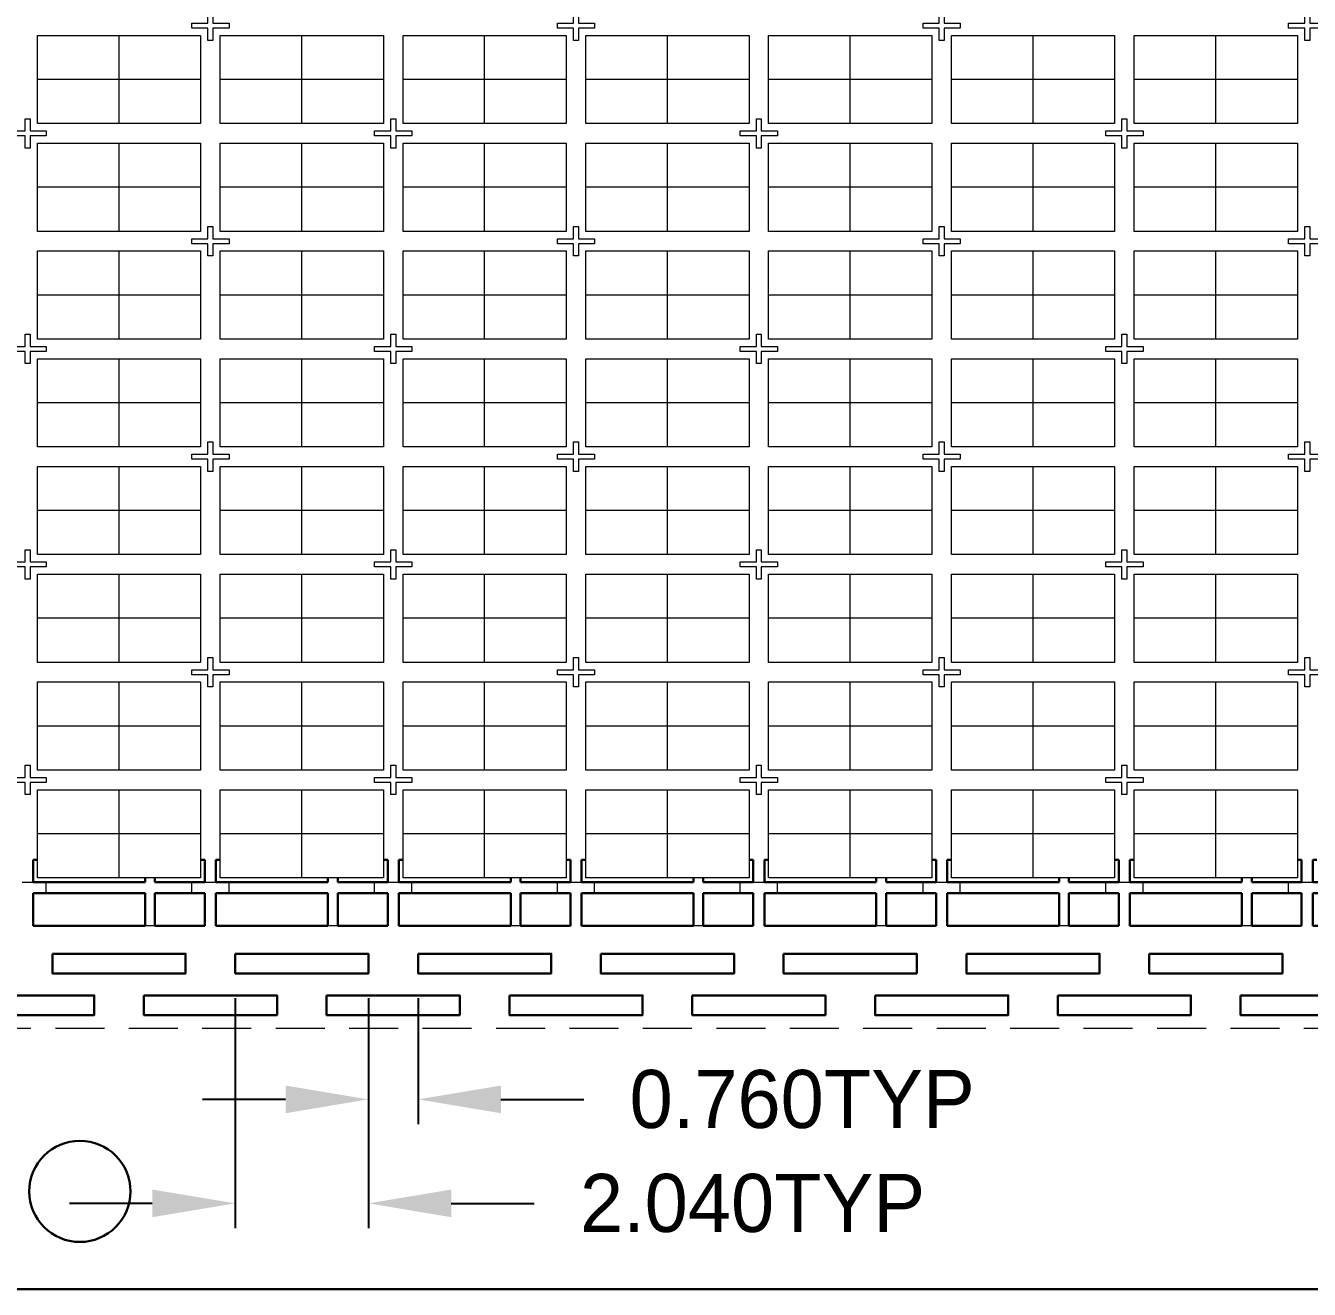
# Model space of a CAD drawing. Extents: x -109 to 32, y -47 to 43.
# Drawn here: x -70.05 to -50.39, y -42.54 to -23.19 of the extents above; entities that cross this region are included whole.
import ezdxf

# ---------------------------------------------------------------- set-up
doc = ezdxf.new("R2010")
doc.units = 0
doc.header["$LTSCALE"] = 3
doc.header["$MEASUREMENT"] = 0
for name, pattern in [('CENTER', [2, 1.25, -0.25, 0.25, -0.25]), ('HIDDEN', [0.375, 0.25, -0.125]), ('PHANTOM', [2.5, 1.25, -0.25, 0.25, -0.25, 0.25, -0.25])]:
    doc.linetypes.add(name, pattern=pattern)
for name, color, linetype, lineweight in [('CLIN', 1, 'CENTER', 15), ('DIM', 4, 'Continuous', 13), ('FULL METAL', 33, 'HIDDEN', 15), ('HIDN', 6, 'HIDDEN', 15), ('OBJ', 3, 'Continuous', 30), ('OBJ1', 7, 'Continuous', 30), ('OBJ3', 40, 'Continuous', 30), ('OBJ4', 7, 'Continuous', 30), ('PHANTOM', 5, 'PHANTOM', 15), ('SAW2', 3, 'HIDDEN', 13), ('TEXT', 2, 'Continuous', 20)]:
    doc.layers.add(name, color=color, linetype=linetype, lineweight=lineweight)
doc.dimstyles.new('3DEC X 2', dxfattribs={"dimtxt": 0.889, "dimasz": 1.27, "dimexe": 0.381, "dimexo": 0.381, "dimgap": 0.381, "dimtad": 0, "dimdec": 3, "dimzin": 0, "dimdsep": 46, "dimtxsty": 'Standard', "dimcen": 0, "dimadec": 0, "dimazin": 0, "dimtfac": 1, "dimtdec": 3, "dimtofl": 0, "dimtmove": 0, "dimatfit": 3, "dimfxl": 1, "dimtolj": 1, "dimtzin": 0, "dimarcsym": 0})

# ---------------------------------------------------------------- blocks, each defined once
blk = doc.blocks.new('*U1')
at = {"layer": 'OBJ1', "color": 0}
blk.add_lwpolyline([(-1.02, 0.15), (1.02, 0.15), (1.02, -0.15), (-1.02, -0.15)], close=True, dxfattribs=at)
blk = doc.blocks.new('*U0')
at = {"layer": 'OBJ1'}
for p in [(22.4, 0), (25.2, 0), (28, 0), (30.8, 0), (33.6, 0), (36.4, 0), (39.2, 0), (42, 0)]:
    blk.add_blockref('*U1', p, dxfattribs=at)
blk = doc.blocks.new('*U4')
at = {"layer": 'OBJ3'}
for p, q in [((-1.23, -0.005), (-1.23, -0.505)), ((-1.23, -0.005), (0.485, -0.005)), ((0.485, -0.005), (0.485, -0.505)), ((0.635, -0.005), (1.4, -0.005)), ((0.635, -0.005), (0.635, -0.505)), ((1.4, -0.005), (1.4, -0.505)), ((-1.23, -0.505), (0.485, -0.505)), ((0.635, -0.505), (1.4, -0.505))]:
    blk.add_line(p, q, dxfattribs=at)
at = {"layer": 'OBJ4'}
for p, q in [((-1.23, 0.165), (-1.23, 0.505)), ((-1.165, 0.505), (-1.23, 0.505)), ((1.335, 0.505), (1.4, 0.505)), ((1.4, 0.505), (1.4, 0.165)), ((0.485, 0.23), (0.485, 0.165)), ((0.635, 0.23), (0.635, 0.165)), ((-0.365, 0.165), (-1.23, 0.165)), ((0.485, 0.165), (-1.23, 0.165)), ((1.4, 0.165), (0.635, 0.165))]:
    blk.add_line(p, q, dxfattribs=at)
at = {"layer": 'SAW2'}
for p, q in [((-1.4, 0.165), (-1.23, 0.165)), ((-1.03, -0.005), (-1.03, 0.165)), ((1.2, -0.005), (1.2, 0.165)), ((0.635, -0.505), (0.485, -0.505))]:
    blk.add_line(p, q, dxfattribs=at)
blk = doc.blocks.new('*U5')
at = {"layer": 'DIM'}
for p in [(22.4, 0), (25.2, 0), (28, 0), (30.8, 0), (33.6, 0), (36.4, 0), (39.2, 0), (42, 0)]:
    blk.add_blockref('*U4', p, dxfattribs=at)
blk = doc.blocks.new('*U12')
at = {"layer": 'FULL METAL'}
blk.add_lwpolyline([(-0.038, 0.038), (-0.038, 0.225), (0.038, 0.225), (0.038, 0.038), (0.285, 0.038), (0.285, -0.038), (0.038, -0.038), (0.038, -0.225), (-0.038, -0.225), (-0.038, -0.038), (-0.285, -0.038), (-0.285, 0.038)], close=True, dxfattribs=at)
blk = doc.blocks.new('*U13')
at = {"layer": 'CLIN'}
for p in [(22.4, 9.9), (28, 9.9), (33.6, 9.9), (39.2, 9.9), (22.4, 6.6), (28, 6.6), (33.6, 6.6), (39.2, 6.6), (22.4, 3.3), (28, 3.3), (33.6, 3.3), (39.2, 3.3), (22.4, 0), (28, 0), (33.6, 0), (39.2, 0)]:
    blk.add_blockref('*U12', p, dxfattribs=at)
blk = doc.blocks.new('*U14')
at = {"layer": 'FULL METAL'}
blk.add_lwpolyline([(-0.038, 0.038), (-0.038, 0.225), (0.038, 0.225), (0.038, 0.038), (0.285, 0.038), (0.285, -0.038), (0.038, -0.038), (0.038, -0.225), (-0.038, -0.225), (-0.038, -0.038), (-0.285, -0.038), (-0.285, 0.038)], close=True, dxfattribs=at)
blk = doc.blocks.new('*U15')
at = {"layer": 'CLIN'}
for p in [(22.4, 9.9), (28, 9.9), (33.6, 9.9), (39.2, 9.9), (22.4, 6.6), (28, 6.6), (33.6, 6.6), (39.2, 6.6), (22.4, 3.3), (28, 3.3), (33.6, 3.3), (39.2, 3.3), (22.4, 0), (28, 0), (33.6, 0), (39.2, 0)]:
    blk.add_blockref('*U14', p, dxfattribs=at)
blk = doc.blocks.new('*D28')
at = {"layer": 'Defpoints', "color": 0, "transparency": 16777216}
for p in [(201.34, -130.882), (203.38, -130.882), (203.38, -134.403)]:
    blk.add_point(p, dxfattribs=at)
at = {"layer": 'DIM', "color": 0, "lineweight": -2, "transparency": 16777216}
for p, q in [((201.34, -131.263), (201.34, -134.784)), ((203.38, -131.263), (203.38, -134.784)), ((200.07, -134.403), (198.8, -134.403)), ((204.65, -134.403), (205.92, -134.403))]:
    blk.add_line(p, q, dxfattribs=at)
at = {"layer": 'DIM', "color": 0, "transparency": 16777216}
for points in [[(200.07, -134.615), (200.07, -134.192), (201.34, -134.403)], [(204.65, -134.192), (204.65, -134.615), (203.38, -134.403)]]:
    blk.add_solid(points, dxfattribs=at)
at = {"layer": 'DIM', "color": 0, "transparency": 16777216, "insert": (209.264, -134.403), "char_height": 0.889, "attachment_point": 5}
blk.add_mtext('\\A1;\\A1;2.040TYP', dxfattribs=at)
blk = doc.blocks.new('*D29')
at = {"layer": 'Defpoints', "color": 0, "transparency": 16777216}
for p in [(203.38, -130.882), (204.14, -130.882), (204.14, -132.811)]:
    blk.add_point(p, dxfattribs=at)
at = {"layer": 'DIM', "color": 0, "lineweight": -2, "transparency": 16777216}
for p, q in [((203.38, -131.263), (203.38, -133.192)), ((204.14, -131.263), (204.14, -133.192)), ((202.11, -132.811), (200.84, -132.811)), ((205.41, -132.811), (206.68, -132.811))]:
    blk.add_line(p, q, dxfattribs=at)
at = {"layer": 'DIM', "color": 0, "transparency": 16777216}
for points in [[(202.11, -133.023), (202.11, -132.599), (203.38, -132.811)], [(205.41, -132.599), (205.41, -133.023), (204.14, -132.811)]]:
    blk.add_solid(points, dxfattribs=at)
at = {"layer": 'DIM', "color": 0, "transparency": 16777216, "insert": (210.024, -132.811), "char_height": 0.889, "attachment_point": 5}
blk.add_mtext('\\A1;\\A1;0.760TYP', dxfattribs=at)

msp = doc.modelspace()

# ---------------------------------------------------------------- linework, layer by layer
at = {"layer": 'CLIN'}
for p, q in [((-68.6232, -24.6948), (-68.6232, -23.3448)), ((-68.6232, -24.6948), (-68.6232, -23.3448)), ((-65.8232, -24.6948), (-65.8232, -23.3448)), ((-65.8232, -24.6948), (-65.8232, -23.3448)), ((-63.0232, -24.6948), (-63.0232, -23.3448)), ((-63.0232, -24.6948), (-63.0232, -23.3448)), ((-60.2232, -24.6948), (-60.2232, -23.3448)), ((-60.2232, -24.6948), (-60.2232, -23.3448)), ((-57.4232, -24.6948), (-57.4232, -23.3448)), ((-57.4232, -24.6948), (-57.4232, -23.3448)), ((-54.6232, -24.6948), (-54.6232, -23.3448)), ((-54.6232, -24.6948), (-54.6232, -23.3448)), ((-51.8232, -24.6948), (-51.8232, -23.3448)), ((-51.8232, -24.6948), (-51.8232, -23.3448)), ((-67.3732, -24.0198), (-69.8732, -24.0198)), ((-67.3732, -24.0198), (-69.8732, -24.0198)), ((-64.5732, -24.0198), (-67.0732, -24.0198)), ((-64.5732, -24.0198), (-67.0732, -24.0198)), ((-61.7732, -24.0198), (-64.2732, -24.0198)), ((-61.7732, -24.0198), (-64.2732, -24.0198)), ((-58.9732, -24.0198), (-61.4732, -24.0198)), ((-58.9732, -24.0198), (-61.4732, -24.0198)), ((-56.1732, -24.0198), (-58.6732, -24.0198)), ((-56.1732, -24.0198), (-58.6732, -24.0198)), ((-53.3732, -24.0198), (-55.8732, -24.0198)), ((-53.3732, -24.0198), (-55.8732, -24.0198)), ((-50.5732, -24.0198), (-53.0732, -24.0198)), ((-50.5732, -24.0198), (-53.0732, -24.0198)), ((-68.6232, -26.3448), (-68.6232, -24.9948)), ((-68.6232, -26.3448), (-68.6232, -24.9948)), ((-65.8232, -26.3448), (-65.8232, -24.9948)), ((-65.8232, -26.3448), (-65.8232, -24.9948)), ((-63.0232, -26.3448), (-63.0232, -24.9948)), ((-63.0232, -26.3448), (-63.0232, -24.9948)), ((-60.2232, -26.3448), (-60.2232, -24.9948)), ((-60.2232, -26.3448), (-60.2232, -24.9948)), ((-57.4232, -26.3448), (-57.4232, -24.9948)), ((-57.4232, -26.3448), (-57.4232, -24.9948)), ((-54.6232, -26.3448), (-54.6232, -24.9948)), ((-54.6232, -26.3448), (-54.6232, -24.9948)), ((-51.8232, -26.3448), (-51.8232, -24.9948)), ((-51.8232, -26.3448), (-51.8232, -24.9948)), ((-67.3732, -25.6698), (-69.8732, -25.6698)), ((-67.3732, -25.6698), (-69.8732, -25.6698)), ((-64.5732, -25.6698), (-67.0732, -25.6698)), ((-64.5732, -25.6698), (-67.0732, -25.6698)), ((-61.7732, -25.6698), (-64.2732, -25.6698)), ((-61.7732, -25.6698), (-64.2732, -25.6698)), ((-58.9732, -25.6698), (-61.4732, -25.6698)), ((-58.9732, -25.6698), (-61.4732, -25.6698)), ((-56.1732, -25.6698), (-58.6732, -25.6698)), ((-56.1732, -25.6698), (-58.6732, -25.6698)), ((-53.3732, -25.6698), (-55.8732, -25.6698)), ((-53.3732, -25.6698), (-55.8732, -25.6698)), ((-50.5732, -25.6698), (-53.0732, -25.6698)), ((-50.5732, -25.6698), (-53.0732, -25.6698)), ((-68.6232, -27.9948), (-68.6232, -26.6448)), ((-68.6232, -27.9948), (-68.6232, -26.6448)), ((-65.8232, -27.9948), (-65.8232, -26.6448)), ((-65.8232, -27.9948), (-65.8232, -26.6448)), ((-63.0232, -27.9948), (-63.0232, -26.6448)), ((-63.0232, -27.9948), (-63.0232, -26.6448)), ((-60.2232, -27.9948), (-60.2232, -26.6448)), ((-60.2232, -27.9948), (-60.2232, -26.6448)), ((-57.4232, -27.9948), (-57.4232, -26.6448)), ((-57.4232, -27.9948), (-57.4232, -26.6448)), ((-54.6232, -27.9948), (-54.6232, -26.6448)), ((-54.6232, -27.9948), (-54.6232, -26.6448)), ((-51.8232, -27.9948), (-51.8232, -26.6448)), ((-51.8232, -27.9948), (-51.8232, -26.6448)), ((-67.3732, -27.3198), (-69.8732, -27.3198)), ((-67.3732, -27.3198), (-69.8732, -27.3198)), ((-64.5732, -27.3198), (-67.0732, -27.3198)), ((-64.5732, -27.3198), (-67.0732, -27.3198)), ((-61.7732, -27.3198), (-64.2732, -27.3198)), ((-61.7732, -27.3198), (-64.2732, -27.3198)), ((-58.9732, -27.3198), (-61.4732, -27.3198)), ((-58.9732, -27.3198), (-61.4732, -27.3198)), ((-56.1732, -27.3198), (-58.6732, -27.3198)), ((-56.1732, -27.3198), (-58.6732, -27.3198)), ((-53.3732, -27.3198), (-55.8732, -27.3198)), ((-53.3732, -27.3198), (-55.8732, -27.3198)), ((-50.5732, -27.3198), (-53.0732, -27.3198)), ((-50.5732, -27.3198), (-53.0732, -27.3198)), ((-68.6232, -29.6448), (-68.6232, -28.2948)), ((-68.6232, -29.6448), (-68.6232, -28.2948)), ((-65.8232, -29.6448), (-65.8232, -28.2948)), ((-65.8232, -29.6448), (-65.8232, -28.2948)), ((-63.0232, -29.6448), (-63.0232, -28.2948)), ((-63.0232, -29.6448), (-63.0232, -28.2948)), ((-60.2232, -29.6448), (-60.2232, -28.2948)), ((-60.2232, -29.6448), (-60.2232, -28.2948)), ((-57.4232, -29.6448), (-57.4232, -28.2948)), ((-57.4232, -29.6448), (-57.4232, -28.2948)), ((-54.6232, -29.6448), (-54.6232, -28.2948)), ((-54.6232, -29.6448), (-54.6232, -28.2948)), ((-51.8232, -29.6448), (-51.8232, -28.2948)), ((-51.8232, -29.6448), (-51.8232, -28.2948)), ((-67.3732, -28.9698), (-69.8732, -28.9698)), ((-67.3732, -28.9698), (-69.8732, -28.9698)), ((-64.5732, -28.9698), (-67.0732, -28.9698)), ((-64.5732, -28.9698), (-67.0732, -28.9698)), ((-61.7732, -28.9698), (-64.2732, -28.9698)), ((-61.7732, -28.9698), (-64.2732, -28.9698)), ((-58.9732, -28.9698), (-61.4732, -28.9698)), ((-58.9732, -28.9698), (-61.4732, -28.9698)), ((-56.1732, -28.9698), (-58.6732, -28.9698)), ((-56.1732, -28.9698), (-58.6732, -28.9698)), ((-53.3732, -28.9698), (-55.8732, -28.9698)), ((-53.3732, -28.9698), (-55.8732, -28.9698)), ((-50.5732, -28.9698), (-53.0732, -28.9698)), ((-50.5732, -28.9698), (-53.0732, -28.9698)), ((-68.6232, -31.2948), (-68.6232, -29.9448)), ((-68.6232, -31.2948), (-68.6232, -29.9448)), ((-65.8232, -31.2948), (-65.8232, -29.9448)), ((-65.8232, -31.2948), (-65.8232, -29.9448)), ((-63.0232, -31.2948), (-63.0232, -29.9448)), ((-63.0232, -31.2948), (-63.0232, -29.9448)), ((-60.2232, -31.2948), (-60.2232, -29.9448)), ((-60.2232, -31.2948), (-60.2232, -29.9448)), ((-57.4232, -31.2948), (-57.4232, -29.9448)), ((-57.4232, -31.2948), (-57.4232, -29.9448)), ((-54.6232, -31.2948), (-54.6232, -29.9448)), ((-54.6232, -31.2948), (-54.6232, -29.9448)), ((-51.8232, -31.2948), (-51.8232, -29.9448)), ((-51.8232, -31.2948), (-51.8232, -29.9448)), ((-67.3732, -30.6198), (-69.8732, -30.6198)), ((-67.3732, -30.6198), (-69.8732, -30.6198)), ((-64.5732, -30.6198), (-67.0732, -30.6198)), ((-64.5732, -30.6198), (-67.0732, -30.6198)), ((-61.7732, -30.6198), (-64.2732, -30.6198)), ((-61.7732, -30.6198), (-64.2732, -30.6198)), ((-58.9732, -30.6198), (-61.4732, -30.6198)), ((-58.9732, -30.6198), (-61.4732, -30.6198)), ((-56.1732, -30.6198), (-58.6732, -30.6198)), ((-56.1732, -30.6198), (-58.6732, -30.6198)), ((-53.3732, -30.6198), (-55.8732, -30.6198)), ((-53.3732, -30.6198), (-55.8732, -30.6198)), ((-50.5732, -30.6198), (-53.0732, -30.6198)), ((-50.5732, -30.6198), (-53.0732, -30.6198)), ((-68.6232, -32.9448), (-68.6232, -31.5948)), ((-68.6232, -32.9448), (-68.6232, -31.5948)), ((-65.8232, -32.9448), (-65.8232, -31.5948)), ((-65.8232, -32.9448), (-65.8232, -31.5948)), ((-63.0232, -32.9448), (-63.0232, -31.5948)), ((-63.0232, -32.9448), (-63.0232, -31.5948)), ((-60.2232, -32.9448), (-60.2232, -31.5948)), ((-60.2232, -32.9448), (-60.2232, -31.5948)), ((-57.4232, -32.9448), (-57.4232, -31.5948)), ((-57.4232, -32.9448), (-57.4232, -31.5948)), ((-54.6232, -32.9448), (-54.6232, -31.5948)), ((-54.6232, -32.9448), (-54.6232, -31.5948)), ((-51.8232, -32.9448), (-51.8232, -31.5948)), ((-51.8232, -32.9448), (-51.8232, -31.5948)), ((-67.3732, -32.2698), (-69.8732, -32.2698)), ((-67.3732, -32.2698), (-69.8732, -32.2698)), ((-64.5732, -32.2698), (-67.0732, -32.2698)), ((-64.5732, -32.2698), (-67.0732, -32.2698)), ((-61.7732, -32.2698), (-64.2732, -32.2698)), ((-61.7732, -32.2698), (-64.2732, -32.2698)), ((-58.9732, -32.2698), (-61.4732, -32.2698)), ((-58.9732, -32.2698), (-61.4732, -32.2698)), ((-56.1732, -32.2698), (-58.6732, -32.2698)), ((-56.1732, -32.2698), (-58.6732, -32.2698)), ((-53.3732, -32.2698), (-55.8732, -32.2698)), ((-53.3732, -32.2698), (-55.8732, -32.2698)), ((-50.5732, -32.2698), (-53.0732, -32.2698)), ((-50.5732, -32.2698), (-53.0732, -32.2698)), ((-68.6232, -34.5948), (-68.6232, -33.2448)), ((-68.6232, -34.5948), (-68.6232, -33.2448)), ((-65.8232, -34.5948), (-65.8232, -33.2448)), ((-65.8232, -34.5948), (-65.8232, -33.2448)), ((-63.0232, -34.5948), (-63.0232, -33.2448)), ((-63.0232, -34.5948), (-63.0232, -33.2448)), ((-60.2232, -34.5948), (-60.2232, -33.2448)), ((-60.2232, -34.5948), (-60.2232, -33.2448)), ((-57.4232, -34.5948), (-57.4232, -33.2448)), ((-57.4232, -34.5948), (-57.4232, -33.2448)), ((-54.6232, -34.5948), (-54.6232, -33.2448)), ((-54.6232, -34.5948), (-54.6232, -33.2448)), ((-51.8232, -34.5948), (-51.8232, -33.2448)), ((-51.8232, -34.5948), (-51.8232, -33.2448)), ((-67.3732, -33.9198), (-69.8732, -33.9198)), ((-67.3732, -33.9198), (-69.8732, -33.9198)), ((-64.5732, -33.9198), (-67.0732, -33.9198)), ((-64.5732, -33.9198), (-67.0732, -33.9198)), ((-61.7732, -33.9198), (-64.2732, -33.9198)), ((-61.7732, -33.9198), (-64.2732, -33.9198)), ((-58.9732, -33.9198), (-61.4732, -33.9198)), ((-58.9732, -33.9198), (-61.4732, -33.9198)), ((-56.1732, -33.9198), (-58.6732, -33.9198)), ((-56.1732, -33.9198), (-58.6732, -33.9198)), ((-53.3732, -33.9198), (-55.8732, -33.9198)), ((-53.3732, -33.9198), (-55.8732, -33.9198)), ((-50.5732, -33.9198), (-53.0732, -33.9198)), ((-50.5732, -33.9198), (-53.0732, -33.9198)), ((-68.6232, -36.2448), (-68.6232, -34.8948)), ((-68.6232, -36.2448), (-68.6232, -34.8948)), ((-65.8232, -36.2448), (-65.8232, -34.8948)), ((-65.8232, -36.2448), (-65.8232, -34.8948)), ((-63.0232, -36.2448), (-63.0232, -34.8948)), ((-63.0232, -36.2448), (-63.0232, -34.8948)), ((-60.2232, -36.2448), (-60.2232, -34.8948)), ((-60.2232, -36.2448), (-60.2232, -34.8948)), ((-57.4232, -36.2448), (-57.4232, -34.8948)), ((-57.4232, -36.2448), (-57.4232, -34.8948)), ((-54.6232, -36.2448), (-54.6232, -34.8948)), ((-54.6232, -36.2448), (-54.6232, -34.8948)), ((-51.8232, -36.2448), (-51.8232, -34.8948)), ((-51.8232, -36.2448), (-51.8232, -34.8948)), ((-67.3732, -35.5698), (-69.8732, -35.5698)), ((-67.3732, -35.5698), (-69.8732, -35.5698)), ((-64.5732, -35.5698), (-67.0732, -35.5698)), ((-64.5732, -35.5698), (-67.0732, -35.5698)), ((-61.7732, -35.5698), (-64.2732, -35.5698)), ((-61.7732, -35.5698), (-64.2732, -35.5698)), ((-58.9732, -35.5698), (-61.4732, -35.5698)), ((-58.9732, -35.5698), (-61.4732, -35.5698)), ((-56.1732, -35.5698), (-58.6732, -35.5698)), ((-56.1732, -35.5698), (-58.6732, -35.5698)), ((-53.3732, -35.5698), (-55.8732, -35.5698)), ((-53.3732, -35.5698), (-55.8732, -35.5698)), ((-50.5732, -35.5698), (-53.0732, -35.5698)), ((-50.5732, -35.5698), (-53.0732, -35.5698))]:
    msp.add_line(p, q, dxfattribs=at)
at = {"layer": 'HIDN'}
msp.add_lwpolyline([(19.2768, 28.4552), (-97.7232, 28.4552), (-97.7232, -38.5448), (19.2768, -38.5448)], close=True, dxfattribs=at)
at = {"layer": 'OBJ'}
msp.add_line((23.9497, -42.5448), (-97.2232, -42.5448), dxfattribs=at)
msp.add_circle((-69.2232, -41.0448), 0.775, dxfattribs=at)
at = {"layer": 'OBJ1'}
for p, q in [((-69.6007, -37.4073), (-67.6032, -37.4073)), ((-66.8007, -37.4073), (-64.8032, -37.4073)), ((-64.0007, -37.4073), (-62.0032, -37.4073)), ((-61.2007, -37.4073), (-59.2032, -37.4073)), ((-58.4007, -37.4073), (-56.4032, -37.4073)), ((-55.6007, -37.4073), (-53.6032, -37.4073)), ((-52.8007, -37.4073), (-50.8032, -37.4073)), ((-67.6032, -37.7073), (-69.6007, -37.7073)), ((-64.8032, -37.7073), (-66.8007, -37.7073)), ((-62.0032, -37.7073), (-64.0007, -37.7073)), ((-59.2032, -37.7073), (-61.2007, -37.7073)), ((-56.4032, -37.7073), (-58.4007, -37.7073)), ((-53.6032, -37.7073), (-55.6007, -37.7073)), ((-50.8032, -37.7073), (-52.8007, -37.7073))]:
    msp.add_line(p, q, dxfattribs=at)
at = {"layer": 'OBJ1', "color": 0}
for points in [[(-69.6432, -37.4073), (-67.6032, -37.4073), (-67.6032, -37.7073), (-69.6432, -37.7073)], [(-66.8432, -37.4073), (-64.8032, -37.4073), (-64.8032, -37.7073), (-66.8432, -37.7073)], [(-64.0432, -37.4073), (-62.0032, -37.4073), (-62.0032, -37.7073), (-64.0432, -37.7073)], [(-61.2432, -37.4073), (-59.2032, -37.4073), (-59.2032, -37.7073), (-61.2432, -37.7073)], [(-58.4432, -37.4073), (-56.4032, -37.4073), (-56.4032, -37.7073), (-58.4432, -37.7073)], [(-55.6432, -37.4073), (-53.6032, -37.4073), (-53.6032, -37.7073), (-55.6432, -37.7073)], [(-52.8432, -37.4073), (-50.8032, -37.4073), (-50.8032, -37.7073), (-52.8432, -37.7073)]]:
    msp.add_lwpolyline(points, close=True, dxfattribs=at)
at = {"layer": 'PHANTOM'}
for points in [[(-67.3732, -24.6948), (-69.8732, -24.6948), (-69.8732, -23.3448), (-67.3732, -23.3448)], [(-67.3732, -24.6948), (-69.8732, -24.6948), (-69.8732, -23.3448), (-67.3732, -23.3448)], [(-64.5732, -24.6948), (-67.0732, -24.6948), (-67.0732, -23.3448), (-64.5732, -23.3448)], [(-64.5732, -24.6948), (-67.0732, -24.6948), (-67.0732, -23.3448), (-64.5732, -23.3448)], [(-61.7732, -24.6948), (-64.2732, -24.6948), (-64.2732, -23.3448), (-61.7732, -23.3448)], [(-61.7732, -24.6948), (-64.2732, -24.6948), (-64.2732, -23.3448), (-61.7732, -23.3448)], [(-58.9732, -24.6948), (-61.4732, -24.6948), (-61.4732, -23.3448), (-58.9732, -23.3448)], [(-58.9732, -24.6948), (-61.4732, -24.6948), (-61.4732, -23.3448), (-58.9732, -23.3448)], [(-56.1732, -24.6948), (-58.6732, -24.6948), (-58.6732, -23.3448), (-56.1732, -23.3448)], [(-56.1732, -24.6948), (-58.6732, -24.6948), (-58.6732, -23.3448), (-56.1732, -23.3448)], [(-53.3732, -24.6948), (-55.8732, -24.6948), (-55.8732, -23.3448), (-53.3732, -23.3448)], [(-53.3732, -24.6948), (-55.8732, -24.6948), (-55.8732, -23.3448), (-53.3732, -23.3448)], [(-50.5732, -24.6948), (-53.0732, -24.6948), (-53.0732, -23.3448), (-50.5732, -23.3448)], [(-50.5732, -24.6948), (-53.0732, -24.6948), (-53.0732, -23.3448), (-50.5732, -23.3448)], [(-67.3732, -26.3448), (-69.8732, -26.3448), (-69.8732, -24.9948), (-67.3732, -24.9948)], [(-67.3732, -26.3448), (-69.8732, -26.3448), (-69.8732, -24.9948), (-67.3732, -24.9948)], [(-64.5732, -26.3448), (-67.0732, -26.3448), (-67.0732, -24.9948), (-64.5732, -24.9948)], [(-64.5732, -26.3448), (-67.0732, -26.3448), (-67.0732, -24.9948), (-64.5732, -24.9948)], [(-61.7732, -26.3448), (-64.2732, -26.3448), (-64.2732, -24.9948), (-61.7732, -24.9948)], [(-61.7732, -26.3448), (-64.2732, -26.3448), (-64.2732, -24.9948), (-61.7732, -24.9948)], [(-58.9732, -26.3448), (-61.4732, -26.3448), (-61.4732, -24.9948), (-58.9732, -24.9948)], [(-58.9732, -26.3448), (-61.4732, -26.3448), (-61.4732, -24.9948), (-58.9732, -24.9948)], [(-56.1732, -26.3448), (-58.6732, -26.3448), (-58.6732, -24.9948), (-56.1732, -24.9948)], [(-56.1732, -26.3448), (-58.6732, -26.3448), (-58.6732, -24.9948), (-56.1732, -24.9948)], [(-53.3732, -26.3448), (-55.8732, -26.3448), (-55.8732, -24.9948), (-53.3732, -24.9948)], [(-53.3732, -26.3448), (-55.8732, -26.3448), (-55.8732, -24.9948), (-53.3732, -24.9948)], [(-50.5732, -26.3448), (-53.0732, -26.3448), (-53.0732, -24.9948), (-50.5732, -24.9948)], [(-50.5732, -26.3448), (-53.0732, -26.3448), (-53.0732, -24.9948), (-50.5732, -24.9948)], [(-67.3732, -27.9948), (-69.8732, -27.9948), (-69.8732, -26.6448), (-67.3732, -26.6448)], [(-67.3732, -27.9948), (-69.8732, -27.9948), (-69.8732, -26.6448), (-67.3732, -26.6448)], [(-64.5732, -27.9948), (-67.0732, -27.9948), (-67.0732, -26.6448), (-64.5732, -26.6448)], [(-64.5732, -27.9948), (-67.0732, -27.9948), (-67.0732, -26.6448), (-64.5732, -26.6448)], [(-61.7732, -27.9948), (-64.2732, -27.9948), (-64.2732, -26.6448), (-61.7732, -26.6448)], [(-61.7732, -27.9948), (-64.2732, -27.9948), (-64.2732, -26.6448), (-61.7732, -26.6448)], [(-58.9732, -27.9948), (-61.4732, -27.9948), (-61.4732, -26.6448), (-58.9732, -26.6448)], [(-58.9732, -27.9948), (-61.4732, -27.9948), (-61.4732, -26.6448), (-58.9732, -26.6448)], [(-56.1732, -27.9948), (-58.6732, -27.9948), (-58.6732, -26.6448), (-56.1732, -26.6448)], [(-56.1732, -27.9948), (-58.6732, -27.9948), (-58.6732, -26.6448), (-56.1732, -26.6448)], [(-53.3732, -27.9948), (-55.8732, -27.9948), (-55.8732, -26.6448), (-53.3732, -26.6448)], [(-53.3732, -27.9948), (-55.8732, -27.9948), (-55.8732, -26.6448), (-53.3732, -26.6448)], [(-50.5732, -27.9948), (-53.0732, -27.9948), (-53.0732, -26.6448), (-50.5732, -26.6448)], [(-50.5732, -27.9948), (-53.0732, -27.9948), (-53.0732, -26.6448), (-50.5732, -26.6448)], [(-67.3732, -29.6448), (-69.8732, -29.6448), (-69.8732, -28.2948), (-67.3732, -28.2948)], [(-67.3732, -29.6448), (-69.8732, -29.6448), (-69.8732, -28.2948), (-67.3732, -28.2948)], [(-64.5732, -29.6448), (-67.0732, -29.6448), (-67.0732, -28.2948), (-64.5732, -28.2948)], [(-64.5732, -29.6448), (-67.0732, -29.6448), (-67.0732, -28.2948), (-64.5732, -28.2948)], [(-61.7732, -29.6448), (-64.2732, -29.6448), (-64.2732, -28.2948), (-61.7732, -28.2948)], [(-61.7732, -29.6448), (-64.2732, -29.6448), (-64.2732, -28.2948), (-61.7732, -28.2948)], [(-58.9732, -29.6448), (-61.4732, -29.6448), (-61.4732, -28.2948), (-58.9732, -28.2948)], [(-58.9732, -29.6448), (-61.4732, -29.6448), (-61.4732, -28.2948), (-58.9732, -28.2948)], [(-56.1732, -29.6448), (-58.6732, -29.6448), (-58.6732, -28.2948), (-56.1732, -28.2948)], [(-56.1732, -29.6448), (-58.6732, -29.6448), (-58.6732, -28.2948), (-56.1732, -28.2948)], [(-53.3732, -29.6448), (-55.8732, -29.6448), (-55.8732, -28.2948), (-53.3732, -28.2948)], [(-53.3732, -29.6448), (-55.8732, -29.6448), (-55.8732, -28.2948), (-53.3732, -28.2948)], [(-50.5732, -29.6448), (-53.0732, -29.6448), (-53.0732, -28.2948), (-50.5732, -28.2948)], [(-50.5732, -29.6448), (-53.0732, -29.6448), (-53.0732, -28.2948), (-50.5732, -28.2948)], [(-67.3732, -31.2948), (-69.8732, -31.2948), (-69.8732, -29.9448), (-67.3732, -29.9448)], [(-67.3732, -31.2948), (-69.8732, -31.2948), (-69.8732, -29.9448), (-67.3732, -29.9448)], [(-64.5732, -31.2948), (-67.0732, -31.2948), (-67.0732, -29.9448), (-64.5732, -29.9448)], [(-64.5732, -31.2948), (-67.0732, -31.2948), (-67.0732, -29.9448), (-64.5732, -29.9448)], [(-61.7732, -31.2948), (-64.2732, -31.2948), (-64.2732, -29.9448), (-61.7732, -29.9448)], [(-61.7732, -31.2948), (-64.2732, -31.2948), (-64.2732, -29.9448), (-61.7732, -29.9448)], [(-58.9732, -31.2948), (-61.4732, -31.2948), (-61.4732, -29.9448), (-58.9732, -29.9448)], [(-58.9732, -31.2948), (-61.4732, -31.2948), (-61.4732, -29.9448), (-58.9732, -29.9448)], [(-56.1732, -31.2948), (-58.6732, -31.2948), (-58.6732, -29.9448), (-56.1732, -29.9448)], [(-56.1732, -31.2948), (-58.6732, -31.2948), (-58.6732, -29.9448), (-56.1732, -29.9448)], [(-53.3732, -31.2948), (-55.8732, -31.2948), (-55.8732, -29.9448), (-53.3732, -29.9448)], [(-53.3732, -31.2948), (-55.8732, -31.2948), (-55.8732, -29.9448), (-53.3732, -29.9448)], [(-50.5732, -31.2948), (-53.0732, -31.2948), (-53.0732, -29.9448), (-50.5732, -29.9448)], [(-50.5732, -31.2948), (-53.0732, -31.2948), (-53.0732, -29.9448), (-50.5732, -29.9448)], [(-67.3732, -32.9448), (-69.8732, -32.9448), (-69.8732, -31.5948), (-67.3732, -31.5948)], [(-67.3732, -32.9448), (-69.8732, -32.9448), (-69.8732, -31.5948), (-67.3732, -31.5948)], [(-64.5732, -32.9448), (-67.0732, -32.9448), (-67.0732, -31.5948), (-64.5732, -31.5948)], [(-64.5732, -32.9448), (-67.0732, -32.9448), (-67.0732, -31.5948), (-64.5732, -31.5948)], [(-61.7732, -32.9448), (-64.2732, -32.9448), (-64.2732, -31.5948), (-61.7732, -31.5948)], [(-61.7732, -32.9448), (-64.2732, -32.9448), (-64.2732, -31.5948), (-61.7732, -31.5948)], [(-58.9732, -32.9448), (-61.4732, -32.9448), (-61.4732, -31.5948), (-58.9732, -31.5948)], [(-58.9732, -32.9448), (-61.4732, -32.9448), (-61.4732, -31.5948), (-58.9732, -31.5948)], [(-56.1732, -32.9448), (-58.6732, -32.9448), (-58.6732, -31.5948), (-56.1732, -31.5948)], [(-56.1732, -32.9448), (-58.6732, -32.9448), (-58.6732, -31.5948), (-56.1732, -31.5948)], [(-53.3732, -32.9448), (-55.8732, -32.9448), (-55.8732, -31.5948), (-53.3732, -31.5948)], [(-53.3732, -32.9448), (-55.8732, -32.9448), (-55.8732, -31.5948), (-53.3732, -31.5948)], [(-50.5732, -32.9448), (-53.0732, -32.9448), (-53.0732, -31.5948), (-50.5732, -31.5948)], [(-50.5732, -32.9448), (-53.0732, -32.9448), (-53.0732, -31.5948), (-50.5732, -31.5948)], [(-67.3732, -34.5948), (-69.8732, -34.5948), (-69.8732, -33.2448), (-67.3732, -33.2448)], [(-67.3732, -34.5948), (-69.8732, -34.5948), (-69.8732, -33.2448), (-67.3732, -33.2448)], [(-64.5732, -34.5948), (-67.0732, -34.5948), (-67.0732, -33.2448), (-64.5732, -33.2448)], [(-64.5732, -34.5948), (-67.0732, -34.5948), (-67.0732, -33.2448), (-64.5732, -33.2448)], [(-61.7732, -34.5948), (-64.2732, -34.5948), (-64.2732, -33.2448), (-61.7732, -33.2448)], [(-61.7732, -34.5948), (-64.2732, -34.5948), (-64.2732, -33.2448), (-61.7732, -33.2448)], [(-58.9732, -34.5948), (-61.4732, -34.5948), (-61.4732, -33.2448), (-58.9732, -33.2448)], [(-58.9732, -34.5948), (-61.4732, -34.5948), (-61.4732, -33.2448), (-58.9732, -33.2448)], [(-56.1732, -34.5948), (-58.6732, -34.5948), (-58.6732, -33.2448), (-56.1732, -33.2448)], [(-56.1732, -34.5948), (-58.6732, -34.5948), (-58.6732, -33.2448), (-56.1732, -33.2448)], [(-53.3732, -34.5948), (-55.8732, -34.5948), (-55.8732, -33.2448), (-53.3732, -33.2448)], [(-53.3732, -34.5948), (-55.8732, -34.5948), (-55.8732, -33.2448), (-53.3732, -33.2448)], [(-50.5732, -34.5948), (-53.0732, -34.5948), (-53.0732, -33.2448), (-50.5732, -33.2448)], [(-50.5732, -34.5948), (-53.0732, -34.5948), (-53.0732, -33.2448), (-50.5732, -33.2448)], [(-67.3732, -36.2448), (-69.8732, -36.2448), (-69.8732, -34.8948), (-67.3732, -34.8948)], [(-67.3732, -36.2448), (-69.8732, -36.2448), (-69.8732, -34.8948), (-67.3732, -34.8948)], [(-64.5732, -36.2448), (-67.0732, -36.2448), (-67.0732, -34.8948), (-64.5732, -34.8948)], [(-64.5732, -36.2448), (-67.0732, -36.2448), (-67.0732, -34.8948), (-64.5732, -34.8948)], [(-61.7732, -36.2448), (-64.2732, -36.2448), (-64.2732, -34.8948), (-61.7732, -34.8948)], [(-61.7732, -36.2448), (-64.2732, -36.2448), (-64.2732, -34.8948), (-61.7732, -34.8948)], [(-58.9732, -36.2448), (-61.4732, -36.2448), (-61.4732, -34.8948), (-58.9732, -34.8948)], [(-58.9732, -36.2448), (-61.4732, -36.2448), (-61.4732, -34.8948), (-58.9732, -34.8948)], [(-56.1732, -36.2448), (-58.6732, -36.2448), (-58.6732, -34.8948), (-56.1732, -34.8948)], [(-56.1732, -36.2448), (-58.6732, -36.2448), (-58.6732, -34.8948), (-56.1732, -34.8948)], [(-53.3732, -36.2448), (-55.8732, -36.2448), (-55.8732, -34.8948), (-53.3732, -34.8948)], [(-53.3732, -36.2448), (-55.8732, -36.2448), (-55.8732, -34.8948), (-53.3732, -34.8948)], [(-50.5732, -36.2448), (-53.0732, -36.2448), (-53.0732, -34.8948), (-50.5732, -34.8948)], [(-50.5732, -36.2448), (-53.0732, -36.2448), (-53.0732, -34.8948), (-50.5732, -34.8948)]]:
    msp.add_lwpolyline(points, close=True, dxfattribs=at)
at = {"layer": 'TEXT', "color": 0}
for p, q in [((-67.6032, -37.4073), (-67.6032, -37.7073)), ((-64.8032, -37.4073), (-64.8032, -37.7073)), ((-62.0032, -37.4073), (-62.0032, -37.7073)), ((-59.2032, -37.4073), (-59.2032, -37.7073)), ((-56.4032, -37.4073), (-56.4032, -37.7073)), ((-53.6032, -37.4073), (-53.6032, -37.7073)), ((-50.8032, -37.4073), (-50.8032, -37.7073))]:
    msp.add_line(p, q, dxfattribs=at)

# ---------------------------------------------------------------- block references
at = {"layer": 'CLIN'}
for name, p in [('*U13', (-92.4232, -34.7448)), ('*U15', (-89.6232, -33.0948))]:
    msp.add_blockref(name, p, dxfattribs=at)
at = {"layer": 'DIM'}
msp.add_blockref('*U5', (-91.1082, -36.4748), dxfattribs=at)
at = {"layer": 'OBJ1'}
msp.add_blockref('*U0', (-92.4232, -38.1948), dxfattribs=at)

# ---------------------------------------------------------------- dimensions: what is measured, and where the dimension line sits
at = {"layer": 'DIM'}
for base, p1, p2, picture, middle in [((-64.8032, -41.2287), (-66.8432, -37.7073), (-64.8032, -37.7073), '*D28', (-58.9189, -41.2287)), ((-64.0432, -39.6364), (-64.8032, -37.7073), (-64.0432, -37.7073), '*D29', (-58.1589, -39.6364))]:
    dim = msp.add_linear_dim(base=base, p1=p1, p2=p2, text='\\A1;<>TYP', dimstyle='3DEC X 2', override={"dimtxsty": 'Standard'}, dxfattribs=at)
    dim.commit()
    dim.dimension.update_dxf_attribs({"geometry": picture, "text_midpoint": middle, "insert": (-268.1832, 93.1746)})

doc.saveas('drawing.dxf')
